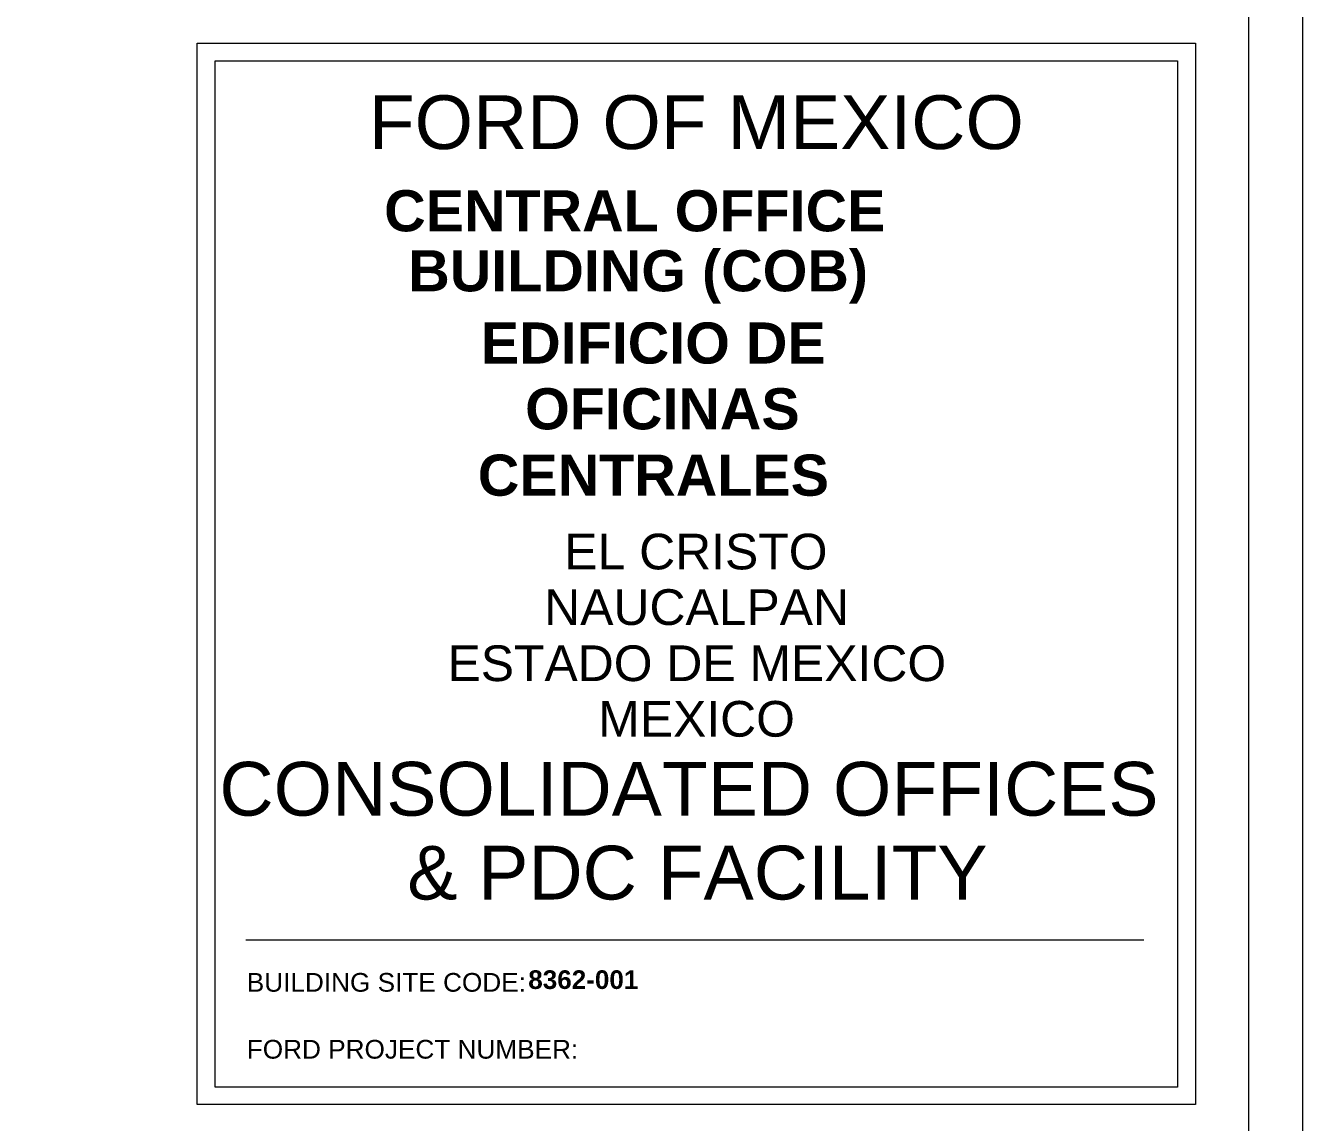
# Model space of a CAD drawing. Header units: metres. Extents: x -2 to 237, y -8 to 52.
# Drawn here: x 76.51 to 87.88, y 32.87 to 42.64 of the extents above; entities that cross this region are included whole.
import ezdxf

# ---------------------------------------------------------------- set-up
doc = ezdxf.new("R2010")
doc.units = ezdxf.units.M
doc.layers.add('PDF4_Geometry', color=7, linetype='Continuous', lineweight=0, true_color=0xaaaaaa)
doc.styles.add('PDF Helvetica', font='')
doc.styles.add('PDF Helvetica Bold', font='')
doc.styles.get('PDF Helvetica').set_extended_font_data('Helvetica')
doc.styles.get('PDF Helvetica Bold').set_extended_font_data('Helvetica', bold=True)

msp = doc.modelspace()

# ---------------------------------------------------------------- linework, layer by layer
at = {"lineweight": 0}
for points in [[(87.403, -7.177), (87.403, 51.325)], [(78.473, 34.493), (86.469, 34.493)]]:
    msp.add_lwpolyline(points, dxfattribs=at)
for points in [[(86.927, 33.026), (78.038, 33.026), (78.038, 42.478), (86.927, 42.478)], [(86.766, 33.182), (78.199, 33.182), (78.199, 42.323), (86.766, 42.323)]]:
    msp.add_lwpolyline(points, close=True, dxfattribs=at)
at = {"layer": 'PDF4_Geometry', "color": 7, "lineweight": 9}
msp.add_lwpolyline([(87.88, 52.136), (87.88, -7.842), (-2.09, -7.842), (-2.09, 52.136)], close=True, dxfattribs=at)

# ---------------------------------------------------------------- texts
at = {"lineweight": 0, "attachment_point": 4}
for s, insert, char_height, style in [('FORD OF MEXICO', (79.567, 41.772), 0.47872, 'PDF Helvetica'), ('CENTRAL OFFICE', (79.704, 40.984), 0.36631, 'PDF Helvetica Bold'), ('BUILDING (COB)', (79.919, 40.397), 0.36631, 'PDF Helvetica Bold'), ('EDIFICIO DE', (80.565, 39.806), 0.36631, 'PDF Helvetica Bold'), ('OFICINAS', (80.959, 39.22), 0.3663, 'PDF Helvetica Bold'), ('CENTRALES', (80.538, 38.629), 0.3663, 'PDF Helvetica Bold'), ('EL CRISTO', (81.308, 37.949), 0.3178, 'PDF Helvetica'), ('NAUCALPAN', (81.129, 37.454), 0.3178, 'PDF Helvetica'), ('ESTADO DE MEXICO', (80.268, 36.954), 0.31781, 'PDF Helvetica'), ('MEXICO', (81.61, 36.459), 0.3178, 'PDF Helvetica'), ('CONSOLIDATED OFFICES', (78.237, 35.835), 0.47879, 'PDF Helvetica'), ('& PDC FACILITY', (79.91, 35.088), 0.47879, 'PDF Helvetica'), ('8362-001', (80.987, 34.137), 0.166, 'PDF Helvetica Bold'), ('BUILDING SITE CODE:', (78.481, 34.113), 0.16677, 'PDF Helvetica'), ('FORD PROJECT NUMBER:', (78.481, 33.517), 0.16677, 'PDF Helvetica')]:
    msp.add_mtext(s, dxfattribs=dict(at, insert=insert, char_height=char_height, style=style))

doc.saveas('drawing.dxf')
